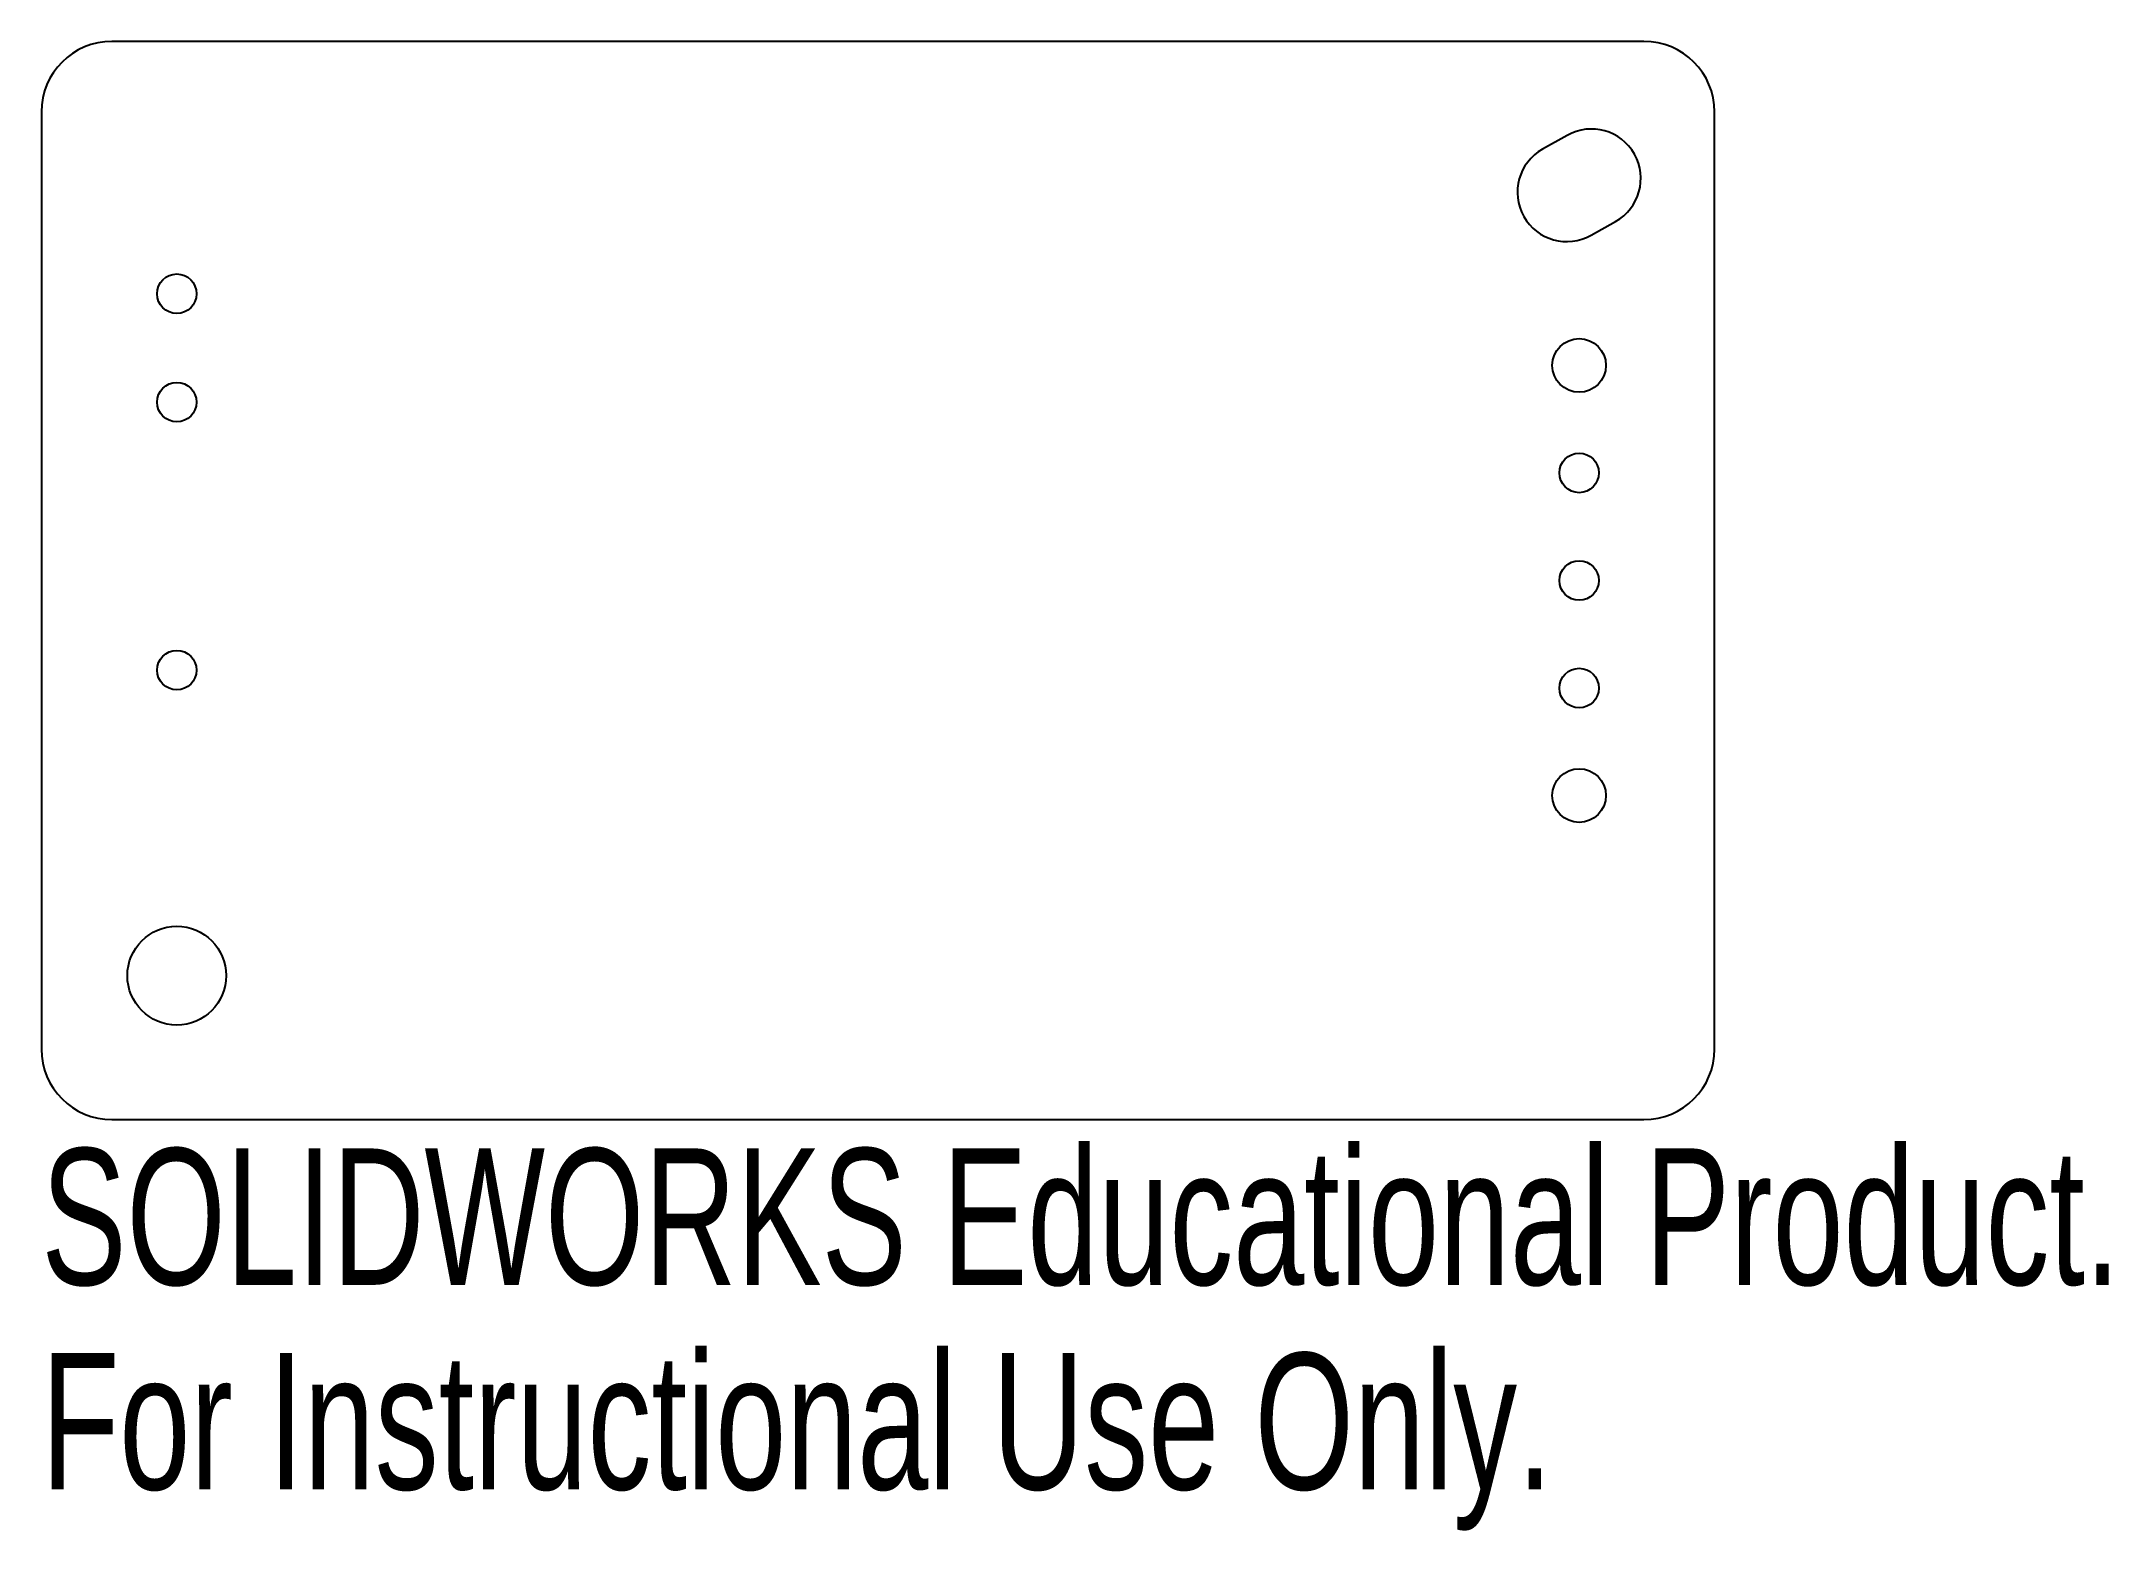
# Model space of a CAD drawing. Header units: millimetres. Extents: x -29.6 to 43.6, y -33.7 to 19.1.
import ezdxf

# ---------------------------------------------------------------- set-up
doc = ezdxf.new("R2010")
doc.units = ezdxf.units.MM
doc.styles.add('SLDTEXTSTYLE0', font='TXT', dxfattribs={"width": 0.7})

msp = doc.modelspace()

# ---------------------------------------------------------------- linework, layer by layer
at = {"color": 7, "linetype": 'Continuous'}
for p, q in [((27.15, 19.1), (-27.15, 19.1)), ((-29.65, 16.6), (-29.65, -16.6)), ((29.65, -16.6), (29.65, 16.6)), ((24.427, 15.77), (23.555, 15.279)), ((25.273, 12.23), (26.145, 12.721)), ((-27.15, -19.1), (27.15, -19.1))]:
    msp.add_line(p, q, dxfattribs=at)
for centre, radius in [((-24.85, 10.16), 0.7), ((24.85, 7.62), 0.95), ((-24.85, 6.32), 0.7), ((24.85, 3.81), 0.7), ((24.85, 0), 0.7), ((-24.85, -3.175), 0.7), ((24.85, -3.81), 0.7), ((24.85, -7.62), 0.95), ((-24.85, -14), 1.75)]:
    msp.add_circle(centre, radius, dxfattribs=at)
for centre, radius, start, end in [((-27.15, 16.6), 2.5, 90, 180), ((27.15, 16.6), 2.5, 0, 90), ((25.286, 14.245), 1.75, 299.39605, 119.39605), ((24.414, 13.755), 1.75, 119.39605, 299.39605), ((-27.15, -16.6), 2.5, 180, 270), ((27.15, -16.6), 2.5, 270, 0)]:
    msp.add_arc(centre, radius, start, end, dxfattribs=at)

# ---------------------------------------------------------------- texts
at = {"color": 7, "linetype": 'Continuous', "char_height": 4.83362, "attachment_point": 1, "style": 'SLDTEXTSTYLE0'}
for s, insert in [('SOLIDWORKS Educational Product.', (-29.65, -20.12)), ('For Instructional Use Only.', (-29.65, -27.37))]:
    msp.add_mtext(s, dxfattribs=dict(at, insert=insert))

doc.saveas('drawing.dxf')
